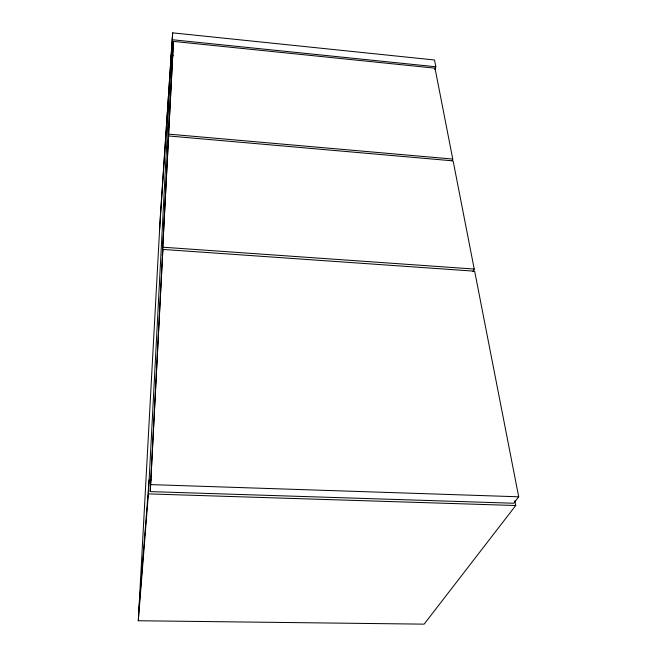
<?xml version="1.0" encoding="UTF-8"?>
<svg xmlns="http://www.w3.org/2000/svg" width="657" height="657" viewBox="0 0 657 657"><rect width="100%" height="100%" fill="white"/><g stroke="black" fill="none" stroke-linecap="round" stroke-linejoin="round"><path stroke-width="0.99" d="M150.248 491.608L162.837 249.43L474.65 271.185L518.702 496.791L513.766 503.246L150.248 491.608L162.837 249.43M168.102 142.889L173.448 41.399L435.008 68.164L452.763 159.068L452.041 160.883M173.448 41.399L162.328 255.63L168.627 135.966L453.108 160.866L474.231 269.042L472.983 271.637M514.817 500.79L515.729 505.52L424.126 624.15L138.299 620.742L148.4 493.892L171.707 48.618M159.618 229.392L172.668 32.85L434.507 59.992L435.837 66.768L434.852 69.667M138.299 620.742L160.341 216.079L172.668 32.85M138.931 609.129L149.131 479.963L151.184 480.029M148.4 493.892L515.729 505.52M150.831 484.611L518.702 496.791M162.944 247.213L474.231 269.042M168.718 134.127L452.763 159.068M171.346 55.59L173.382 55.796M172.306 39.732L435.837 66.768"/></g></svg>
